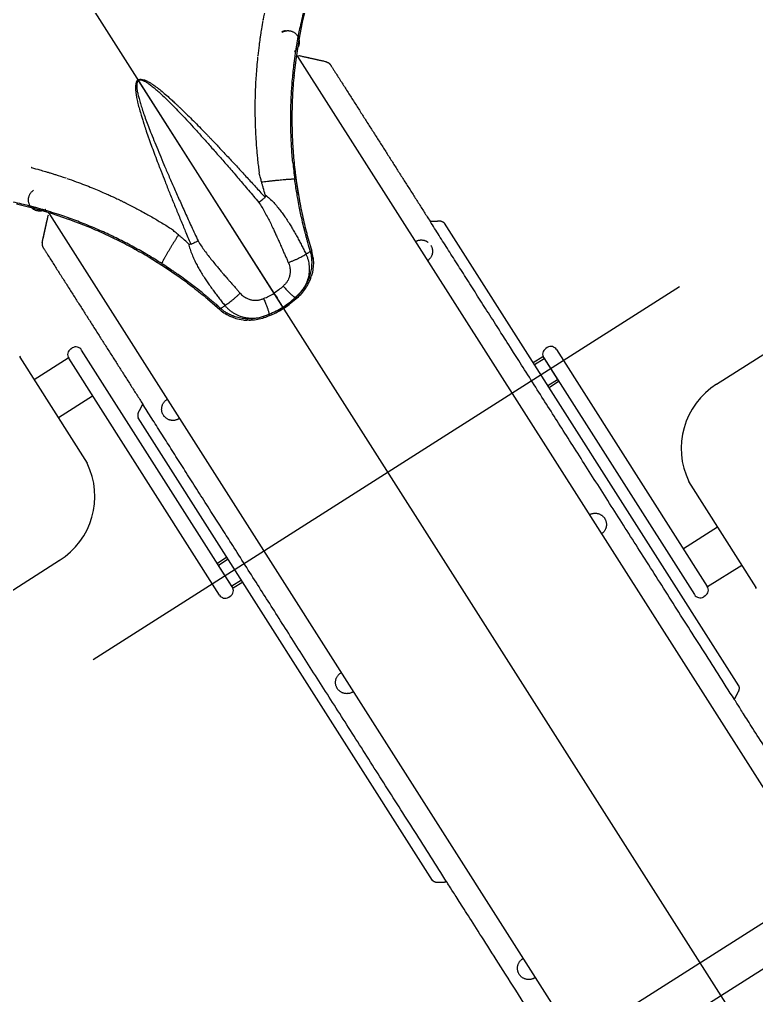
# Model space of a CAD drawing. Header units: millimetres. Extents: x 1145859089 to 1147511753, y -1047484727 to -1047247487.
# Drawn here: x 1146327607.8 to 1146327933.4, y -1047438348 to -1047437916.6 of the extents above; entities that cross this region are included whole.
import ezdxf
from ezdxf.xclip import XClip

# ---------------------------------------------------------------- set-up
doc = ezdxf.new("R2010")
doc.units = ezdxf.units.MM
doc.header["$LTSCALE"] = 100
doc.header["$MEASUREMENT"] = 0
doc.header["$XCLIPFRAME"] = 2
doc.linetypes.add('CENTERX2', pattern=[4, 2.5, -0.5, 0.5, -0.5])
doc.linetypes.add('단지배치도$0$CENTER', pattern=[31, 30, -0.5, 0, -0.5])
doc.layers.get('0').update_dxf_attribs({"linetype": 'CONTINUOUS'})
for name, color, linetype in [('L-지중매입', 3, 'CENTERX2'), ('XREF', 135, 'CONTINUOUS'), ('단지배치도$0$W240910', 135, 'CONTINUOUS')]:
    doc.layers.add(name, color=color, linetype=linetype)

# ---------------------------------------------------------------- blocks, each defined once
blk = doc.blocks.new('단지배치도$0$zw$9902')
at = {"layer": '단지배치도$0$W240910', "linetype": '단지배치도$0$CENTER', "ltscale": 50}
for p, q in [((59288.35, -67048.28), (58959.66, -66531.63)), ((59225.78, -66665.52), (58966.71, -66830.33))]:
    blk.add_line(p, q, dxfattribs=at)
at = {"layer": '단지배치도$0$W240910', "linetype": 'ByBlock', "ltscale": 20}
for p, q in [((59060.94, -66540.8), (59059.1, -66548.52)), ((59059.1, -66548.52), (59057.57, -66556.3)), ((59057.57, -66556.3), (59056.35, -66564.14)), ((59056.56, -66562.84), (59057.06, -66563.62)), ((59056.35, -66564.14), (59055.44, -66572.02)), ((59057.06, -66563.62), (59287.25, -66925.46)), ((59055.31, -66568.46), (59055.37, -66567.93)), ((58986.69, -66574.11), (58986.62, -66574)), ((58986.69, -66574.11), (58986.62, -66574)), ((58986.72, -66574.15), (58986.69, -66574.11)), ((58986.71, -66574.15), (58986.69, -66574.11)), ((58986.74, -66574.19), (58986.71, -66574.15)), ((58986.74, -66574.19), (58986.72, -66574.15)), ((58986.76, -66574.23), (58986.74, -66574.19)), ((58986.76, -66574.23), (58986.74, -66574.19)), ((59046.63, -66668.33), (58986.76, -66574.23)), ((59046.63, -66668.33), (58986.76, -66574.23)), ((59005.63, -66586.83), (59007.57, -66588.72)), ((59007.57, -66588.72), (59008.47, -66589.6)), ((58990.19, -66596.66), (58991.07, -66599.21)), ((58991.07, -66599.21), (58991.49, -66600.4)), ((59040.03, -66614.94), (59040.07, -66615.26)), ((59040.07, -66615.26), (59040.08, -66615.3)), ((59055.59, -66611.61), (59056.55, -66619.48)), ((59056.55, -66619.48), (59057.83, -66627.3)), ((58932.82, -66628.85), (58940.52, -66630.77)), ((58940.52, -66630.77), (58948.14, -66632.98)), ((58946.87, -66632.61), (58947.37, -66633.4)), ((58947.37, -66633.4), (59177.57, -66995.24)), ((58948.14, -66632.98), (58955.66, -66635.5)), ((58952.5, -66633.87), (58951.99, -66633.7)), ((59001.07, -66639.72), (59001.34, -66639.9)), ((59001.34, -66639.9), (59001.37, -66639.93)), ((59252.01, -66841.78), (59121.91, -66637.27)), ((59061.3, -66642.76), (59063.29, -66649.71)), ((59063.29, -66649.7), (59063.29, -66649.7)), ((58991.46, -66652.41), (58998.18, -66656.62)), ((59063.9, -66652.65), (59063.9, -66652.65)), ((59063.9, -66652.65), (59063.96, -66653.4)), ((59063.96, -66653.4), (59064.02, -66654.86)), ((58998.18, -66656.62), (59004.72, -66661.09)), ((59063.81, -66657.77), (59063.55, -66659.21)), ((59063.97, -66656.32), (59063.81, -66657.77)), ((59064.02, -66654.86), (59063.97, -66656.32)), ((59063.55, -66659.21), (59063.08, -66660.95)), ((59017.25, -66670.78), (59022.7, -66675.53)), ((59056.34, -66670.78), (59055.52, -66671.51)), ((59055.92, -66670.29), (59055.96, -66670.23)), ((59055.92, -66670.29), (59056.34, -66670.78)), ((59055.98, -66670.21), (59055.96, -66670.23)), ((59055.99, -66670.19), (59055.98, -66670.21)), ((59055.99, -66670.16), (59056, -66670.16)), ((59056, -66670.18), (59055.99, -66670.19)), ((59056, -66670.16), (59056, -66670.17)), ((59056, -66670.17), (59056, -66670.18)), ((59022.7, -66675.53), (59022.7, -66675.53)), ((59049.04, -66676.07), (59049.84, -66675.6)), ((59049.88, -66675.57), (59049.09, -66676.04)), ((59049.84, -66675.6), (59050.62, -66675.12)), ((59050.67, -66675.09), (59049.88, -66675.57)), ((59050.2, -66673.94), (59050.51, -66674.42)), ((59050.2, -66673.94), (59050.51, -66674.42)), ((59050.86, -66674.97), (59050.51, -66674.42)), ((59050.86, -66674.97), (59050.51, -66674.42)), ((59050.62, -66675.12), (59050.86, -66674.97)), ((59050.86, -66674.97), (59050.67, -66675.09)), ((59051.09, -66674.82), (59050.86, -66674.97)), ((59050.86, -66674.97), (59051.04, -66674.86)), ((59051.04, -66674.86), (59051.81, -66674.35)), ((59051.86, -66674.32), (59051.09, -66674.82)), ((59051.81, -66674.35), (59052.57, -66673.82)), ((59052.62, -66673.79), (59051.86, -66674.32)), ((59052.57, -66673.82), (59053.32, -66673.28)), ((59053.36, -66673.24), (59052.62, -66673.79)), ((59054.1, -66672.68), (59053.36, -66673.24)), ((59054.82, -66672.1), (59054.1, -66672.68)), ((59055.52, -66671.51), (59054.82, -66672.1)), ((59025.11, -66677.32), (59025.11, -66677.33)), ((59025.11, -66677.32), (59025.76, -66677.7)), ((59025.76, -66677.7), (59027.06, -66678.37)), ((59027.06, -66678.37), (59028.41, -66678.94)), ((59028.41, -66678.94), (59029.79, -66679.42)), ((59029.79, -66679.42), (59031.2, -66679.79)), ((59031.2, -66679.79), (59032.97, -66680.1)), ((59044.32, -66677.58), (59044.32, -66677.59)), ((59044.32, -66677.59), (59044.33, -66677.6)), ((59044.32, -66677.59), (59044.32, -66677.59)), ((59044.33, -66677.6), (59044.35, -66677.59)), ((59044.35, -66677.59), (59044.37, -66677.59)), ((59044.37, -66677.59), (59044.4, -66677.58)), ((59044.47, -66677.57), (59044.4, -66677.58)), ((59044.47, -66677.57), (59044.74, -66678.16)), ((59044.74, -66678.16), (59045.74, -66677.73)), ((59045.74, -66677.73), (59046.58, -66677.34)), ((59046.58, -66677.34), (59047.41, -66676.94)), ((59047.41, -66676.94), (59048.23, -66676.51)), ((59048.23, -66676.51), (59049.04, -66676.07)), ((59049.09, -66676.04), (59048.28, -66676.48)), ((58956.83, -66692.91), (58957.48, -66692.49)), ((59167.33, -66692.31), (59166.67, -66692.73)), ((59242.17, -66708.47), (59268.64, -66691.63)), ((58934.19, -66696.14), (58934.44, -66696.54)), ((58964.23, -66743.36), (58934.44, -66696.54)), ((58940.69, -66706.37), (58955.74, -66696.79)), ((59022.48, -66801.7), (58955.9, -66697.05)), ((59028.2, -66798.06), (58961.63, -66693.41)), ((59161.14, -66698.94), (59165.36, -66696.25)), ((59161.69, -66699.8), (59165.91, -66697.12)), ((59165.36, -66696.25), (59165.91, -66697.12)), ((59165.75, -66696.87), (59232.32, -66801.51)), ((59165.91, -66697.12), (59171.79, -66706.36)), ((59171.47, -66693.23), (59238.04, -66797.88)), ((59167.57, -66709.04), (59171.79, -66706.36)), ((59168.12, -66709.91), (59172.34, -66707.22)), ((59171.79, -66706.36), (59172.34, -66707.22)), ((58951.43, -66723.24), (58966.48, -66713.67)), ((59116.7, -66927.86), (58986.6, -66723.35)), ((59229.72, -66751.56), (59259.51, -66798.38)), ((59242.52, -66771.68), (59227.47, -66781.26)), ((58951.78, -66786.45), (58925.3, -66803.3)), ((59025.83, -66785.02), (59021.61, -66787.7)), ((59022.16, -66788.57), (59021.61, -66787.7)), ((59026.38, -66785.88), (59022.16, -66788.57)), ((59028.04, -66797.81), (59022.16, -66788.57)), ((59253.26, -66788.56), (59238.2, -66798.13)), ((59032.26, -66795.12), (59028.04, -66797.81)), ((59032.81, -66795.99), (59028.59, -66798.67)), ((59028.59, -66798.67), (59028.04, -66797.81)), ((59259.76, -66798.79), (59259.51, -66798.38)), ((59026.62, -66802.62), (59027.28, -66802.2)), ((59237.12, -66802.02), (59236.47, -66802.44)), ((59266.93, -66943.93), (59202.83, -66984.71))]:
    blk.add_line(p, q, dxfattribs=at)
at = {"layer": '단지배치도$0$W240910', "linetype": '단지배치도$0$CENTER', "ltscale": 20}
blk.add_line((59044.92, -67105.32), (59443.17, -66851.96), dxfattribs=at)
at = {"layer": '단지배치도$0$W240910'}
for radius in [11431.38, 11931.38]:
    blk.add_arc((57394.29, -57699.4), radius, 251.62775, 321.418131, dxfattribs=at)
at = {"layer": '단지배치도$0$W240910', "linetype": 'ByBlock', "ltscale": 20}
for centre, radius, start, end in [((59258.65, -66591.82), 204.69, 166.1128, 168.4221), ((59077.2, -66554.09), 36.03, 169.1781, 169.8458), ((59255.6, -66591.31), 201.59, 185.4841, 187.576), ((58930.2, -66647.61), 36.03, 75.0819, 75.7497), ((58887.49, -66827.95), 204.69, 76.5056, 78.815), ((59047.96, -66654.39), 16.03, 6.2194, 16.9912), ((58888.31, -66824.97), 201.59, 57.3518, 59.4436), ((59043.98, -66654.95), 20.02, 337.9522, 342.5682), ((59029.73, -66641.77), 38.71, 307.4974, 312.6635), ((59033.44, -66663.63), 16.03, 227.9365, 238.7083), ((59029.83, -66641.93), 38.51, 297.4198, 302.4733), ((59029.84, -66641.93), 38.51, 302.4544, 307.508), ((59029.73, -66641.76), 38.71, 292.2642, 297.4304), ((59035.64, -66660.26), 20.02, 262.3596, 266.9755), ((58958.44, -66695.44), 3, 122.4639, 212.4639), ((58959.09, -66695.02), 3, 32.4639, 122.4639), ((59168.28, -66695.26), 3, 122.4639, 212.4639), ((59168.94, -66694.84), 3, 32.4639, 122.4639), ((59025.67, -66799.67), 3, 302.4639, 32.4639), ((59235.51, -66799.49), 3, 302.4639, 32.4639), ((59025.01, -66800.09), 3, 212.4639, 302.4639), ((59234.86, -66799.91), 3, 212.4639, 302.4639)]:
    blk.add_arc(centre, radius, start, end, dxfattribs=at)
for centre, major_axis in [((59260.01, -66736.51), (28.39, 18.03)), ((58933.94, -66758.42), (-28.39, -18.03))]:
    blk.add_ellipse(centre, major_axis=major_axis, ratio=0.987979, start_param=1.571518, end_param=3.03594, dxfattribs=at)
for points, knots in [([(59043.57, -66538.83), (59043.29, -66540.1), (59042.66, -66542.93), (59042.11, -66545.76), (59041.81, -66547.33)], [0, 0, 0, 0, 3.899777, 8.674294, 8.674294, 8.674294, 8.674294]), ([(59041.74, -66547.74), (59041.51, -66548.98), (59041.13, -66551.09), (59040.8, -66553.22), (59040.66, -66554.09)], [0, 0, 0, 0, 3.778817, 6.443024, 6.443024, 6.443024, 6.443024]), ([(59040.66, -66554.09), (59040.58, -66554.61), (59040.48, -66555.3), (59040.33, -66556.31), (59040.19, -66557.32), (59039.87, -66559.72), (59039.61, -66561.79), (59039.45, -66563.35)], [0, 0, 0, 0, 1.577622, 2.073716, 3.079791, 4.638275, 9.333782, 9.333782, 9.333782, 9.333782]), ([(59055.37, -66567.93), (59055.41, -66567.59), (59055.49, -66566.89), (59055.62, -66565.84), (59055.76, -66564.76), (59055.91, -66563.66), (59056.09, -66562.4), (59056.3, -66560.95), (59056.54, -66559.4), (59056.76, -66558.05), (59056.94, -66557.03), (59057.06, -66556.31), (59057.16, -66555.73), (59057.26, -66555.19), (59057.37, -66554.61), (59057.48, -66554.01), (59057.72, -66552.72), (59057.94, -66551.63), (59058.12, -66550.74)], [0, 0, 0, 0, 1.037321, 2.099868, 3.187633, 4.3006, 5.438746, 6.993786, 8.715072, 10.120908, 11.0973, 11.829743, 12.31834, 12.85877, 13.470586, 14.082351, 14.694073, 17.418788, 17.418788, 17.418788, 17.418788]), ([(59039.39, -66563.95), (59039.21, -66565.39), (59038.98, -66568.15), (59038.67, -66572.09), (59038.46, -66575.64), (59038.32, -66578.78), (59038.24, -66581.52), (59038.2, -66583.86), (59038.18, -66585.73), (59038.18, -66587.16), (59038.19, -66588.19), (59038.2, -66588.91), (59038.2, -66589.47), (59038.21, -66589.96), (59038.22, -66590.55), (59038.23, -66591.1), (59038.24, -66591.61), (59038.25, -66592.03), (59038.27, -66592.75), (59038.3, -66593.79), (59038.34, -66595.14), (59038.4, -66596.04), (59038.4, -66596.49)], [0, 0, 0, 0, 4.356619, 8.311592, 11.863963, 15.01231, 17.754917, 20.089936, 22.015532, 23.363235, 24.395181, 25.10987, 25.506331, 26.068293, 26.60025, 27.274247, 27.711141, 28.128603, 28.526656, 29.883783, 31.24589, 32.588293, 32.588293, 32.588293, 32.588293]), ([(59054.94, -66610.58), (59054.71, -66608.24), (59054.35, -66603.55), (59054.04, -66596.5), (59053.98, -66589.44), (59054.17, -66582.41), (59054.6, -66575.42), (59055.04, -66570.78), (59055.31, -66568.46)], [0, 0, 0, 0, 7.03896, 14.10801, 21.174538, 28.209375, 35.209065, 42.188337, 42.188337, 42.188337, 42.188337]), ([(59055.45, -66571.9), (59055.3, -66573.49), (59054.94, -66577.82), (59054.57, -66584.89), (59054.49, -66593.1), (59054.74, -66601.31), (59055.32, -66609.5), (59056.24, -66617.66), (59057.5, -66625.77), (59059.08, -66633.83), (59060.43, -66639.48), (59061.22, -66642.44), (59061.3, -66642.76)], [0, 0, 0, 0, 4.813028, 13.021974, 21.231053, 29.440321, 37.649824, 45.859591, 54.069635, 62.279945, 70.490483, 71.478028, 71.478028, 71.478028, 71.478028]), ([(58985.78, -66575.07), (58985.63, -66575.44), (58985.52, -66575.99), (58985.45, -66576.69), (58985.44, -66577), (58985.44, -66577.15)], [0, 0, 0, 0, 1.207204, 1.644293, 2.115203, 2.115203, 2.115203, 2.115203]), ([(58986.61, -66573.99), (58986.46, -66574.09), (58986.15, -66574.41), (58985.76, -66574.79), (58985.78, -66575.07)], [0, 0, 0, 0, 0.540745, 1.382931, 1.382931, 1.382931, 1.382931]), ([(58986.76, -66574.23), (58986.63, -66574.32), (58986.36, -66574.59), (58986.08, -66575.21), (58985.97, -66575.71), (58985.98, -66576.01)], [0, 0, 0, 0, 0.486408, 1.120205, 2.006841, 2.006841, 2.006841, 2.006841]), ([(58985.98, -66576.01), (58986, -66576.4), (58985.94, -66577.28), (58986.15, -66578.74), (58986.49, -66580.45), (58986.99, -66582.39), (58987.62, -66584.55), (58988.37, -66586.94), (58989.27, -66589.56), (58990.31, -66592.43), (58991.48, -66595.53), (58992.84, -66598.99), (58994.39, -66602.83), (58996.14, -66607.06), (58998.05, -66611.58), (59000.14, -66616.42), (59002.39, -66621.58), (59004.83, -66627.06), (59007.42, -66632.84), (59010.18, -66638.92), (59012.08, -66643.06), (59013.08, -66645.18)], [0, 0, 0, 0, 1.177409, 2.643447, 4.392353, 6.402399, 8.652648, 11.147844, 13.918543, 16.968362, 20.285919, 23.871662, 28.126176, 32.706012, 37.611441, 42.842664, 48.503904, 54.503192, 60.84036, 67.513769, 74.523857, 74.523857, 74.523857, 74.523857]), ([(58986.61, -66573.99), (58986.76, -66573.89), (58987.19, -66573.75), (58987.7, -66573.56), (58987.95, -66573.7)], [0, 0, 0, 0, 0.540745, 1.382931, 1.382931, 1.382931, 1.382931]), ([(58986.76, -66574.23), (58986.91, -66574.15), (58987.26, -66574.01), (58987.94, -66574.02), (58988.44, -66574.14), (58988.71, -66574.28)], [0, 0, 0, 0, 0.486408, 1.120205, 2.006841, 2.006841, 2.006841, 2.006841]), ([(58987.95, -66573.7), (58988.35, -66573.71), (58988.89, -66573.85), (58989.55, -66574.08), (58989.83, -66574.2), (58989.98, -66574.26)], [0, 0, 0, 0, 1.207204, 1.644293, 2.115203, 2.115203, 2.115203, 2.115203]), ([(58988.71, -66574.28), (58989.06, -66574.45), (58989.88, -66574.78), (58991.11, -66575.59), (58992.51, -66576.62), (58994.06, -66577.89), (58995.75, -66579.38), (58997.6, -66581.07), (58999.59, -66582.99), (59001.75, -66585.15), (59004.06, -66587.53), (59006.62, -66590.22), (59009.44, -66593.25), (59012.53, -66596.64), (59015.81, -66600.28), (59019.31, -66604.22), (59023.03, -66608.45), (59026.96, -66612.98), (59031.1, -66617.78), (59035.44, -66622.85), (59038.38, -66626.33), (59039.88, -66628.13)], [0, 0, 0, 0, 1.177409, 2.643447, 4.392353, 6.402399, 8.652648, 11.147844, 13.918543, 16.968362, 20.285919, 23.871662, 28.126176, 32.706012, 37.611441, 42.842664, 48.503904, 54.503192, 60.84036, 67.513769, 74.523857, 74.523857, 74.523857, 74.523857]), ([(58989.98, -66574.26), (58990.46, -66574.48), (58991.07, -66574.8), (58991.8, -66575.23), (58992.2, -66575.48), (58992.63, -66575.75), (58993.06, -66576.04), (58993.35, -66576.25), (58993.5, -66576.35)], [0, 0, 0, 0, 1.596637, 2.053013, 2.531406, 3.031997, 3.554943, 4.100383, 4.100383, 4.100383, 4.100383]), ([(58993.5, -66576.35), (58994.17, -66576.78), (58994.81, -66577.43), (58995.58, -66577.87), (58995.66, -66577.91)], [0, 0, 0, 0, 2.401318, 2.66819, 2.66819, 2.66819, 2.66819]), ([(58985.44, -66577.15), (58985.43, -66577.68), (58985.45, -66578.37), (58985.54, -66579.21), (58985.59, -66579.69), (58985.66, -66580.18), (58985.73, -66580.7), (58985.8, -66581.05), (58985.83, -66581.23)], [0, 0, 0, 0, 1.596637, 2.053013, 2.531406, 3.031997, 3.554943, 4.100383, 4.100383, 4.100383, 4.100383]), ([(58995.64, -66577.94), (58996.37, -66578.38), (58997.68, -66579.65), (58999.05, -66580.81), (58999.79, -66581.42)], [0, 0, 0, 0, 2.54112, 5.407961, 5.407961, 5.407961, 5.407961]), ([(58985.83, -66581.23), (58985.94, -66582.02), (58986.26, -66582.87), (58986.32, -66583.76), (58986.33, -66583.85)], [0, 0, 0, 0, 2.401318, 2.66819, 2.66819, 2.66819, 2.66819]), ([(58986.37, -66583.85), (58986.45, -66584.69), (58987.04, -66586.41), (58987.52, -66588.15), (58987.76, -66589.07)], [0, 0, 0, 0, 2.54112, 5.407961, 5.407961, 5.407961, 5.407961]), ([(58999.79, -66581.42), (59000.28, -66581.83), (59001.24, -66582.74), (59002.23, -66583.61), (59002.72, -66584.08)], [0, 0, 0, 0, 1.918188, 3.959693, 3.959693, 3.959693, 3.959693]), ([(59002.72, -66584.08), (59002.58, -66583.95), (59003.26, -66584.58), (59003.51, -66584.81), (59003.96, -66585.24), (59004.36, -66585.62), (59004.78, -66586.02), (59005.2, -66586.42), (59005.49, -66586.69), (59005.63, -66586.83)], [0, 0, 0, 0, 0.569251, 1.120636, 1.680537, 2.248956, 2.825898, 3.411365, 4.005361, 4.005361, 4.005361, 4.005361]), ([(58987.76, -66589.07), (58987.92, -66589.69), (58988.34, -66590.94), (58988.71, -66592.21), (58988.93, -66592.86)], [0, 0, 0, 0, 1.918188, 3.959693, 3.959693, 3.959693, 3.959693]), ([(58988.93, -66592.86), (58988.86, -66592.68), (58989.15, -66593.55), (58989.26, -66593.88), (58989.45, -66594.47), (58989.62, -66594.99), (58989.81, -66595.54), (58990, -66596.1), (58990.12, -66596.47), (58990.19, -66596.66)], [0, 0, 0, 0, 0.569251, 1.120636, 1.680537, 2.248956, 2.825898, 3.411365, 4.005361, 4.005361, 4.005361, 4.005361]), ([(59008.47, -66589.6), (59009.34, -66590.4), (59011.03, -66592.16), (59013.7, -66594.83), (59015.66, -66596.87), (59016.92, -66598.17), (59017.41, -66598.68), (59017.9, -66599.19), (59018.4, -66599.71), (59018.74, -66600.06), (59018.9, -66600.23)], [0, 0, 0, 0, 3.540286, 7.316158, 11.327899, 12.029319, 12.736871, 13.450556, 14.170375, 14.89633, 14.89633, 14.89633, 14.89633]), ([(59038.4, -66596.49), (59038.41, -66596.88), (59038.47, -66597.68), (59038.5, -66598.48), (59038.53, -66598.89)], [0, 0, 0, 0, 1.16775, 2.404075, 2.404075, 2.404075, 2.404075]), ([(58991.49, -66600.4), (58991.85, -66601.53), (58992.73, -66603.8), (58994.02, -66607.35), (58995.02, -66610), (58995.67, -66611.69), (58995.92, -66612.35), (58996.18, -66613.01), (58996.44, -66613.68), (58996.61, -66614.13), (58996.7, -66614.36)], [0, 0, 0, 0, 3.540286, 7.316158, 11.327899, 12.029319, 12.736871, 13.450556, 14.170375, 14.89633, 14.89633, 14.89633, 14.89633]), ([(59018.9, -66600.23), (59020.03, -66601.43), (59022.36, -66603.86), (59025.91, -66607.64), (59028.94, -66610.9), (59031.42, -66613.58), (59033.29, -66615.62), (59035.19, -66617.69), (59037.04, -66619.72), (59038.94, -66621.8), (59040.79, -66623.87), (59042.08, -66625.28), (59042.67, -66625.97)], [0, 0, 0, 0, 4.920026, 10.105142, 15.555833, 18.290327, 21.053353, 23.86343, 26.697012, 29.293562, 32.325258, 35.031877, 35.031877, 35.031877, 35.031877]), ([(59038.53, -66598.89), (59038.6, -66599.89), (59038.69, -66601.74), (59038.84, -66603.58), (59038.91, -66604.42)], [0, 0, 0, 0, 3.009942, 5.542552, 5.542552, 5.542552, 5.542552]), ([(59038.91, -66604.42), (59038.98, -66605.32), (59039.13, -66607.03), (59039.3, -66608.74), (59039.39, -66609.55)], [0, 0, 0, 0, 2.696224, 5.157327, 5.157327, 5.157327, 5.157327]), ([(59039.39, -66609.55), (59039.49, -66610.46), (59039.68, -66612.25), (59039.92, -66614.04), (59040.03, -66614.94)], [0, 0, 0, 0, 2.717182, 5.419443, 5.419443, 5.419443, 5.419443]), ([(58939.48, -66612.79), (58940.7, -66613.12), (58942.77, -66613.67), (58944.83, -66614.27), (58945.69, -66614.52)], [0, 0, 0, 0, 3.778817, 6.443024, 6.443024, 6.443024, 6.443024]), ([(58945.69, -66614.52), (58946.19, -66614.66), (58946.85, -66614.86), (58947.84, -66615.16), (58948.81, -66615.46), (58951.12, -66616.18), (58953.1, -66616.83), (58954.58, -66617.34)], [0, 0, 0, 0, 1.577622, 2.073716, 3.079791, 4.638275, 9.333782, 9.333782, 9.333782, 9.333782]), ([(58996.7, -66614.36), (58997.31, -66615.88), (58998.52, -66619.03), (59000.44, -66623.84), (59002.11, -66627.97), (59003.49, -66631.35), (59004.54, -66633.91), (59005.61, -66636.51), (59006.66, -66639.04), (59007.74, -66641.65), (59008.83, -66644.2), (59009.57, -66645.97), (59009.94, -66646.79)], [0, 0, 0, 0, 4.920026, 10.105142, 15.555833, 18.290327, 21.053353, 23.86343, 26.697012, 29.293562, 32.325258, 35.031877, 35.031877, 35.031877, 35.031877]), ([(59041.13, -66619.13), (59040.96, -66618.53), (59040.58, -66617.26), (59040.32, -66615.96), (59040.08, -66615.3)], [0, 0, 0, 0, 1.871049, 3.972683, 3.972683, 3.972683, 3.972683]), ([(58955.15, -66617.54), (58956.53, -66617.99), (58959.13, -66618.95), (58962.84, -66620.33), (58966.14, -66621.65), (58969.04, -66622.86), (58971.56, -66623.95), (58973.69, -66624.9), (58975.39, -66625.68), (58976.69, -66626.28), (58977.62, -66626.72), (58978.27, -66627.03), (58978.77, -66627.27), (58979.22, -66627.49), (58979.75, -66627.75), (58980.24, -66627.99), (58980.7, -66628.22), (58981.07, -66628.4), (58981.72, -66628.73), (58982.64, -66629.2), (58983.85, -66629.81), (58984.64, -66630.24), (58985.05, -66630.44)], [0, 0, 0, 0, 4.356619, 8.311592, 11.863963, 15.01231, 17.754917, 20.089936, 22.015532, 23.363235, 24.395181, 25.10987, 25.506331, 26.068293, 26.60025, 27.274247, 27.711141, 28.128603, 28.526656, 29.883783, 31.24589, 32.588293, 32.588293, 32.588293, 32.588293]), ([(59041.13, -66619.13), (59041.54, -66619.08), (59042.4, -66618.98), (59043.43, -66618.85), (59044.22, -66618.76), (59044.7, -66618.7), (59045.23, -66618.64), (59045.74, -66618.58), (59046.12, -66618.54), (59046.27, -66618.52)], [0, 0, 0, 0, 1.260417, 2.580742, 3.129728, 3.651886, 4.0175, 4.745857, 5.177531, 5.177531, 5.177531, 5.177531]), ([(59042.77, -66624.85), (59042.47, -66623.8), (59042.04, -66622.31), (59041.55, -66620.6), (59041.3, -66619.74), (59041.18, -66619.33), (59041.13, -66619.13)], [0, 0, 0, 0, 3.260077, 4.675784, 5.316948, 5.948888, 5.948888, 5.948888, 5.948888]), ([(59046.27, -66618.52), (59046.47, -66618.5), (59046.87, -66618.46), (59047.46, -66618.39), (59048.07, -66618.33), (59048.9, -66618.24), (59049.96, -66618.14), (59050.81, -66618.06), (59051.24, -66618.02)], [0, 0, 0, 0, 0.608735, 1.196476, 1.804823, 2.430024, 3.712517, 4.999051, 4.999051, 4.999051, 4.999051]), ([(59051.24, -66618.02), (59051.45, -66618.01), (59051.85, -66617.97), (59052.43, -66617.93), (59053.08, -66617.88), (59053.79, -66617.84), (59054.31, -66617.81), (59054.55, -66617.81)], [0, 0, 0, 0, 0.63209, 1.19498, 1.758934, 2.578088, 3.319001, 3.319001, 3.319001, 3.319001]), ([(59054.55, -66617.81), (59054.71, -66617.8), (59054.99, -66617.79), (59055.38, -66617.82), (59055.68, -66617.8), (59055.78, -66617.89)], [0, 0, 0, 0, 0.461746, 0.831383, 1.231302, 1.231302, 1.231302, 1.231302]), ([(59062.72, -66649.82), (59062.64, -66649.56), (59062.46, -66648.98), (59062.19, -66648.06), (59061.88, -66647.02), (59061.54, -66645.83), (59061.17, -66644.5), (59060.85, -66643.32), (59060.61, -66642.41), (59060.46, -66641.82), (59060.33, -66641.32), (59060.2, -66640.81), (59059.75, -66639.02), (59059.11, -66636.37), (59058.36, -66632.94), (59057.71, -66629.78), (59057.16, -66626.79), (59056.64, -66623.76), (59056.19, -66620.91), (59055.91, -66618.9), (59055.78, -66617.89)], [0, 0, 0, 0, 0.842833, 1.804421, 2.884607, 4.083231, 5.523702, 7.025981, 7.735048, 8.349304, 8.868817, 9.293642, 9.903768, 14.416924, 17.467389, 20.452732, 24.07324, 26.614897, 29.66509, 32.71727, 32.71727, 32.71727, 32.71727]), ([(59039.88, -66628.13), (59040.21, -66627.97), (59040.71, -66627.47), (59041.49, -66626.91), (59042.12, -66626.4), (59042.5, -66626.1), (59042.67, -66625.97)], [0, 0, 0, 0, 1.097384, 2.068671, 2.884035, 3.531905, 3.531905, 3.531905, 3.531905]), ([(59039.88, -66628.13), (59040.37, -66628.84), (59041.31, -66630.32), (59042.61, -66632.59), (59043.84, -66634.91), (59045.01, -66637.23), (59045.89, -66639.05), (59046.51, -66640.36), (59046.89, -66641.17), (59047.28, -66642.02), (59047.71, -66642.96), (59048.17, -66643.97), (59048.62, -66644.96), (59049, -66645.81), (59049.37, -66646.65), (59049.81, -66647.65), (59050.38, -66648.94), (59051.04, -66650.44), (59051.72, -66651.99), (59052.35, -66653.43), (59052.74, -66654.33), (59052.92, -66654.74)], [0, 0, 0, 0, 2.620047, 5.238556, 7.857918, 10.475204, 13.057656, 13.917577, 14.813958, 15.746831, 16.716323, 17.933294, 19.060369, 19.989619, 20.720958, 21.807982, 23.260058, 24.950962, 26.740095, 28.317811, 29.673642, 29.673642, 29.673642, 29.673642]), ([(59042.77, -66624.85), (59042.83, -66625.05), (59042.92, -66625.43), (59042.81, -66625.86), (59042.67, -66625.97)], [0, 0, 0, 0, 0.64244, 1.162556, 1.162556, 1.162556, 1.162556]), ([(59042.77, -66624.85), (59043.41, -66625.37), (59044.71, -66626.44), (59046.45, -66628.2), (59048.05, -66630.02), (59049.49, -66631.81), (59050.84, -66633.64), (59052.15, -66635.55), (59053.2, -66637.19), (59054, -66638.49), (59054.56, -66639.42), (59055.13, -66640.38), (59055.69, -66641.36), (59056.26, -66642.37), (59056.98, -66643.68), (59057.83, -66645.27), (59058.81, -66647.15), (59059.79, -66649.04), (59060.39, -66650.35), (59060.73, -66650.99)], [0, 0, 0, 0, 2.462915, 5.043509, 7.428788, 9.732127, 11.929211, 14.247328, 16.687768, 17.75166, 18.838286, 19.947814, 21.080417, 22.236273, 23.415554, 25.568459, 27.652234, 29.781936, 31.958689, 31.958689, 31.958689, 31.958689]), ([(58951.99, -66633.7), (58951.66, -66633.59), (58951, -66633.37), (58949.99, -66633.04), (58948.95, -66632.71), (58947.89, -66632.38), (58946.68, -66632.01), (58945.27, -66631.59), (58943.77, -66631.15), (58942.45, -66630.78), (58941.45, -66630.5), (58940.74, -66630.31), (58940.18, -66630.16), (58939.65, -66630.02), (58939.08, -66629.87), (58938.49, -66629.71), (58937.21, -66629.39), (58936.13, -66629.12), (58935.25, -66628.91)], [0, 0, 0, 0, 1.037321, 2.099868, 3.187633, 4.3006, 5.438746, 6.993786, 8.715072, 10.120908, 11.0973, 11.829743, 12.31834, 12.85877, 13.470586, 14.082351, 14.694073, 17.418788, 17.418788, 17.418788, 17.418788]), ([(58985.05, -66630.44), (58985.4, -66630.61), (58986.1, -66631), (58986.81, -66631.36), (58987.17, -66631.56)], [0, 0, 0, 0, 1.16775, 2.404075, 2.404075, 2.404075, 2.404075]), ([(58987.17, -66631.56), (58988.04, -66632.05), (58989.68, -66632.92), (58991.28, -66633.83), (58992.02, -66634.25)], [0, 0, 0, 0, 3.009942, 5.542552, 5.542552, 5.542552, 5.542552]), ([(58990.8, -66651.38), (58988.78, -66650.19), (58984.69, -66647.87), (58978.43, -66644.6), (58972.06, -66641.56), (58965.61, -66638.75), (58959.09, -66636.18), (58954.7, -66634.61), (58952.5, -66633.87)], [0, 0, 0, 0, 7.03896, 14.10801, 21.174538, 28.209375, 35.209065, 42.188337, 42.188337, 42.188337, 42.188337]), ([(58955.54, -66635.46), (58957.06, -66635.99), (58961.13, -66637.5), (58967.69, -66640.16), (58975.16, -66643.57), (58982.49, -66647.27), (58989.66, -66651.27), (58996.66, -66655.56), (59003.48, -66660.14), (59010.11, -66664.99), (59014.65, -66668.61), (59017, -66670.57), (59017.25, -66670.78)], [0, 0, 0, 0, 4.813028, 13.021974, 21.231053, 29.440321, 37.649824, 45.859591, 54.069635, 62.279945, 70.490483, 71.478028, 71.478028, 71.478028, 71.478028]), ([(58992.02, -66634.25), (58992.8, -66634.7), (58994.28, -66635.56), (58995.76, -66636.44), (58996.46, -66636.87)], [0, 0, 0, 0, 2.696224, 5.157327, 5.157327, 5.157327, 5.157327]), ([(58996.46, -66636.87), (58997.24, -66637.34), (58998.78, -66638.27), (59000.3, -66639.25), (59001.07, -66639.72)], [0, 0, 0, 0, 2.717182, 5.419443, 5.419443, 5.419443, 5.419443]), ([(59004.4, -66642.5), (59003.93, -66642.09), (59002.94, -66641.21), (59001.87, -66640.42), (59001.37, -66639.93)], [0, 0, 0, 0, 1.871049, 3.972683, 3.972683, 3.972683, 3.972683]), ([(59004.4, -66642.5), (59004.18, -66642.85), (59003.72, -66643.58), (59003.17, -66644.46), (59002.75, -66645.14), (59002.5, -66645.55), (59002.21, -66646.01), (59001.95, -66646.44), (59001.74, -66646.77), (59001.67, -66646.89)], [0, 0, 0, 0, 1.260417, 2.580742, 3.129728, 3.651886, 4.0175, 4.745857, 5.177531, 5.177531, 5.177531, 5.177531]), ([(59008.88, -66646.41), (59008.06, -66645.69), (59006.89, -66644.67), (59005.56, -66643.5), (59004.88, -66642.91), (59004.56, -66642.63), (59004.4, -66642.5)], [0, 0, 0, 0, 3.260077, 4.675784, 5.316948, 5.948888, 5.948888, 5.948888, 5.948888]), ([(59013.08, -66645.18), (59012.79, -66645.41), (59012.13, -66645.65), (59011.29, -66646.12), (59010.56, -66646.48), (59010.13, -66646.7), (59009.94, -66646.79)], [0, 0, 0, 0, 1.097384, 2.068671, 2.884035, 3.531905, 3.531905, 3.531905, 3.531905]), ([(59013.08, -66645.18), (59013.52, -66645.93), (59014.46, -66647.4), (59015.97, -66649.55), (59017.54, -66651.64), (59019.15, -66653.69), (59020.43, -66655.25), (59021.35, -66656.37), (59021.92, -66657.06), (59022.52, -66657.77), (59023.2, -66658.56), (59023.91, -66659.4), (59024.62, -66660.23), (59025.23, -66660.93), (59025.83, -66661.63), (59026.55, -66662.45), (59027.47, -66663.51), (59028.56, -66664.75), (59029.67, -66666.01), (59030.71, -66667.2), (59031.36, -66667.93), (59031.66, -66668.27)], [0, 0, 0, 0, 2.620047, 5.238556, 7.857918, 10.475204, 13.057656, 13.917577, 14.813958, 15.746831, 16.716323, 17.933294, 19.060369, 19.989619, 20.720958, 21.807982, 23.260058, 24.950962, 26.740095, 28.317811, 29.673642, 29.673642, 29.673642, 29.673642]), ([(59001.67, -66646.89), (59001.56, -66647.07), (59001.36, -66647.41), (59001.05, -66647.92), (59000.73, -66648.44), (59000.3, -66649.16), (58999.76, -66650.08), (58999.33, -66650.82), (58999.11, -66651.19)], [0, 0, 0, 0, 0.608735, 1.196476, 1.804823, 2.430024, 3.712517, 4.999051, 4.999051, 4.999051, 4.999051]), ([(59008.88, -66646.41), (59009.04, -66646.55), (59009.34, -66646.79), (59009.78, -66646.87), (59009.94, -66646.79)], [0, 0, 0, 0, 0.64244, 1.162556, 1.162556, 1.162556, 1.162556]), ([(59008.88, -66646.41), (59009.08, -66647.21), (59009.5, -66648.84), (59010.36, -66651.16), (59011.33, -66653.39), (59012.34, -66655.44), (59013.43, -66657.44), (59014.61, -66659.44), (59015.64, -66661.08), (59016.48, -66662.36), (59017.08, -66663.26), (59017.71, -66664.18), (59018.36, -66665.11), (59019.03, -66666.05), (59019.92, -66667.26), (59020.99, -66668.7), (59022.29, -66670.39), (59023.59, -66672.07), (59024.51, -66673.17), (59024.94, -66673.76)], [0, 0, 0, 0, 2.462915, 5.043509, 7.428788, 9.732127, 11.929211, 14.247328, 16.687768, 17.75166, 18.838286, 19.947814, 21.080417, 22.236273, 23.415554, 25.568459, 27.652234, 29.781936, 31.958689, 31.958689, 31.958689, 31.958689]), ([(59060.73, -66650.99), (59060.96, -66650.94), (59061.26, -66650.68), (59061.77, -66650.38), (59062.18, -66650.21), (59062.61, -66649.65), (59062.72, -66649.82)], [0, 0, 0, 0, 0.678711, 1.166358, 1.692573, 2.298362, 2.298362, 2.298362, 2.298362]), ([(59063.34, -66652.99), (59063.3, -66652.45), (59063.13, -66651.39), (59062.87, -66650.34), (59062.71, -66649.83)], [0, 0, 0, 0, 1.615349, 3.231144, 3.231144, 3.231144, 3.231144]), ([(58997.51, -66654.1), (58997.44, -66654.23), (58997.32, -66654.48), (58997.17, -66654.85), (58997.03, -66655.11), (58997.07, -66655.24)], [0, 0, 0, 0, 0.461746, 0.831383, 1.231302, 1.231302, 1.231302, 1.231302]), ([(58999.11, -66651.19), (58999.01, -66651.37), (58998.81, -66651.72), (58998.52, -66652.23), (58998.2, -66652.79), (58997.86, -66653.41), (58997.62, -66653.88), (58997.51, -66654.1)], [0, 0, 0, 0, 0.63209, 1.19498, 1.758934, 2.578088, 3.319001, 3.319001, 3.319001, 3.319001]), ([(59052.92, -66654.74), (59053.3, -66654.6), (59054.07, -66654.3), (59055.23, -66653.83), (59056.38, -66653.33), (59057.48, -66652.82), (59058.5, -66652.32), (59059.38, -66651.82), (59060.15, -66651.45), (59060.52, -66651.03), (59060.74, -66650.98)], [0, 0, 0, 0, 1.208141, 2.475427, 3.751648, 4.985432, 6.129942, 7.146707, 8.007591, 8.695035, 8.695035, 8.695035, 8.695035]), ([(59060.74, -66650.99), (59060.91, -66651.4), (59061.29, -66652.25), (59061.68, -66653.55), (59061.98, -66654.91), (59062.15, -66656.25), (59062.21, -66657.62), (59062.14, -66658.94), (59061.96, -66660.28), (59061.67, -66661.54), (59061.29, -66662.78), (59060.81, -66663.98), (59060.21, -66665.17), (59059.51, -66666.31), (59058.73, -66667.39), (59057.89, -66668.38), (59056.97, -66669.31), (59056.32, -66669.88), (59055.99, -66670.16)], [0, 0, 0, 0, 1.340952, 2.779651, 4.092707, 5.504928, 6.813895, 8.196145, 9.491286, 10.841501, 12.085355, 13.375096, 14.709017, 16.085193, 17.377777, 18.694059, 19.988712, 21.289505, 21.289505, 21.289505, 21.289505]), ([(59062.23, -66661.5), (59062.52, -66660.69), (59062.99, -66659.07), (59063.27, -66657.29), (59063.36, -66656.14), (59063.39, -66655.63), (59063.41, -66655.09), (59063.41, -66654.64), (59063.41, -66654.22), (59063.38, -66653.83), (59063.4, -66653.42), (59063.27, -66653.12), (59063.34, -66652.99)], [0, 0, 0, 0, 2.590685, 5.028164, 5.406506, 6.050409, 6.549971, 7.020568, 7.41636, 7.812284, 8.19219, 8.645427, 8.645427, 8.645427, 8.645427]), ([(59023.05, -66675.06), (59022.84, -66674.87), (59022.4, -66674.47), (59021.68, -66673.83), (59020.87, -66673.12), (59019.93, -66672.3), (59018.88, -66671.4), (59017.95, -66670.62), (59017.23, -66670.01), (59016.76, -66669.62), (59016.36, -66669.29), (59015.96, -66668.96), (59014.53, -66667.79), (59012.39, -66666.09), (59009.6, -66663.95), (59007.02, -66662.03), (59004.54, -66660.26), (59002.02, -66658.51), (58999.63, -66656.9), (58997.92, -66655.79), (58997.07, -66655.24)], [0, 0, 0, 0, 0.842833, 1.804421, 2.884607, 4.083231, 5.523702, 7.025981, 7.735048, 8.349304, 8.868817, 9.293642, 9.903768, 14.416924, 17.467389, 20.452732, 24.07324, 26.614897, 29.66509, 32.71727, 32.71727, 32.71727, 32.71727]), ([(59052.92, -66654.74), (59053.06, -66655.03), (59053.29, -66655.69), (59053.55, -66656.66), (59053.68, -66657.48), (59053.73, -66658.14), (59053.74, -66658.74), (59053.71, -66659.39), (59053.63, -66660), (59053.5, -66660.64), (59053.26, -66661.47), (59052.9, -66662.33), (59052.47, -66663.08), (59052.07, -66663.65), (59051.5, -66664.37), (59050.97, -66664.81), (59050.64, -66665.12)], [0, 0, 0, 0, 0.950726, 2.088541, 3.021138, 3.439598, 4.08209, 4.809872, 5.399123, 5.910074, 6.775343, 7.994087, 8.693267, 9.382521, 10.069396, 11.434856, 11.434856, 11.434856, 11.434856]), ([(59055.92, -66670.29), (59056.41, -66669.89), (59057.37, -66669.05), (59058.66, -66667.67), (59059.99, -66665.97), (59061.23, -66663.92), (59061.94, -66662.31), (59062.23, -66661.5)], [0, 0, 0, 0, 1.900808, 3.804166, 5.675249, 8.373991, 10.950317, 10.950317, 10.950317, 10.950317]), ([(59056.34, -66670.78), (59057.05, -66670.17), (59058.48, -66668.93), (59060.26, -66666.73), (59061.61, -66664.56), (59062.28, -66663.09), (59062.54, -66662.47)], [0, 0, 0, 0, 2.821021, 5.64201, 8.463026, 10.479056, 10.479056, 10.479056, 10.479056]), ([(59050.64, -66665.12), (59050.05, -66665.74), (59048.75, -66666.86), (59047.36, -66667.87), (59046.63, -66668.33)], [0, 0, 0, 0, 2.568403, 5.14271, 5.14271, 5.14271, 5.14271]), ([(59050.64, -66665.12), (59050.86, -66665.3), (59051.25, -66665.77), (59051.84, -66666.44), (59052.38, -66667.05), (59052.82, -66667.49), (59053.16, -66667.84), (59053.49, -66668.16), (59053.9, -66668.54), (59054.34, -66669), (59054.75, -66669.25), (59054.89, -66669.45)], [0, 0, 0, 0, 0.84973, 1.811822, 2.679155, 3.297572, 3.677517, 4.151084, 4.689359, 5.34023, 6.073727, 6.073727, 6.073727, 6.073727]), ([(59031.66, -66668.27), (59031.37, -66668.55), (59030.77, -66669.12), (59029.86, -66669.97), (59028.91, -66670.8), (59027.98, -66671.59), (59027.1, -66672.3), (59026.27, -66672.88), (59025.62, -66673.42), (59025.08, -66673.58), (59024.94, -66673.76)], [0, 0, 0, 0, 1.208141, 2.475427, 3.751648, 4.985432, 6.129942, 7.146707, 8.007591, 8.695035, 8.695035, 8.695035, 8.695035]), ([(59031.66, -66668.27), (59031.86, -66668.51), (59032.36, -66669), (59033.12, -66669.66), (59033.82, -66670.12), (59034.39, -66670.44), (59034.93, -66670.71), (59035.54, -66670.95), (59036.12, -66671.14), (59036.75, -66671.29), (59037.61, -66671.43), (59038.54, -66671.46), (59039.41, -66671.39), (59040.09, -66671.28), (59040.98, -66671.06), (59041.6, -66670.77), (59042.03, -66670.6)], [0, 0, 0, 0, 0.950726, 2.088541, 3.021138, 3.439598, 4.08209, 4.809872, 5.399123, 5.910074, 6.775343, 7.994087, 8.693267, 9.382521, 10.069396, 11.434856, 11.434856, 11.434856, 11.434856]), ([(59042.03, -66670.6), (59042.84, -66670.33), (59044.41, -66669.62), (59045.91, -66668.79), (59046.63, -66668.33)], [0, 0, 0, 0, 2.568403, 5.14271, 5.14271, 5.14271, 5.14271]), ([(59042.03, -66670.6), (59042.1, -66670.88), (59042.35, -66671.43), (59042.71, -66672.24), (59043.03, -66673), (59043.25, -66673.58), (59043.42, -66674.04), (59043.57, -66674.48), (59043.74, -66675), (59043.97, -66675.6), (59044.02, -66676.08), (59044.14, -66676.29)], [0, 0, 0, 0, 0.84973, 1.811822, 2.679155, 3.297572, 3.677517, 4.151084, 4.689359, 5.34023, 6.073727, 6.073727, 6.073727, 6.073727]), ([(59046.63, -66668.33), (59046.79, -66668.58), (59047.13, -66669.12), (59047.67, -66669.96), (59048.2, -66670.79), (59048.7, -66671.58), (59049.09, -66672.19), (59049.39, -66672.68), (59049.64, -66673.02), (59049.73, -66673.29), (59049.84, -66673.37)], [0, 0, 0, 0, 0.888079, 1.897213, 2.997408, 3.850552, 4.691672, 5.183893, 5.56457, 5.971214, 5.971214, 5.971214, 5.971214]), ([(59046.63, -66668.33), (59046.79, -66668.58), (59047.13, -66669.12), (59047.67, -66669.96), (59048.2, -66670.79), (59048.7, -66671.58), (59049.08, -66672.19), (59049.4, -66672.67), (59049.61, -66673.04), (59049.81, -66673.24), (59049.84, -66673.37)], [0, 0, 0, 0, 0.888079, 1.897213, 2.997408, 3.850552, 4.691672, 5.183893, 5.56457, 5.971214, 5.971214, 5.971214, 5.971214]), ([(59054.89, -66669.45), (59054.99, -66669.59), (59055.27, -66669.74), (59055.61, -66670), (59055.85, -66670.16), (59055.99, -66670.16)], [0, 0, 0, 0, 0.515784, 0.895389, 1.311072, 1.311072, 1.311072, 1.311072]), ([(59024.94, -66673.76), (59024.81, -66673.94), (59024.44, -66674.1), (59023.96, -66674.43), (59023.63, -66674.74), (59022.94, -66674.89), (59023.05, -66675.06)], [0, 0, 0, 0, 0.678711, 1.166358, 1.692573, 2.298362, 2.298362, 2.298362, 2.298362]), ([(59025.65, -66676.97), (59025.19, -66676.7), (59024.29, -66676.1), (59023.45, -66675.42), (59023.05, -66675.06)], [0, 0, 0, 0, 1.615349, 3.231144, 3.231144, 3.231144, 3.231144]), ([(59024.94, -66673.76), (59025.25, -66674.09), (59025.85, -66674.79), (59026.87, -66675.7), (59027.97, -66676.55), (59029.11, -66677.27), (59030.33, -66677.9), (59031.56, -66678.4), (59032.84, -66678.8), (59034.11, -66679.08), (59035.39, -66679.25), (59036.68, -66679.33), (59038.01, -66679.29), (59039.34, -66679.14), (59040.65, -66678.89), (59041.91, -66678.55), (59043.13, -66678.11), (59043.93, -66677.77), (59044.32, -66677.58)], [0, 0, 0, 0, 1.340952, 2.779651, 4.092707, 5.504928, 6.813895, 8.196145, 9.491286, 10.841501, 12.085355, 13.375096, 14.709017, 16.085193, 17.377777, 18.694059, 19.988712, 21.289505, 21.289505, 21.289505, 21.289505]), ([(59049.84, -66673.37), (59049.95, -66673.46), (59050, -66673.69), (59050.16, -66673.85), (59050.22, -66673.88)], [0, 0, 0, 0, 0.4325309, 0.6424954, 0.6424954, 0.6424954, 0.6424954]), ([(59049.84, -66673.37), (59049.87, -66673.51), (59050.05, -66673.66), (59050.13, -66673.87), (59050.13, -66673.94)], [0, 0, 0, 0, 0.4325309, 0.6424954, 0.6424954, 0.6424954, 0.6424954]), ([(59033.83, -66679.56), (59032.98, -66679.48), (59031.31, -66679.23), (59029.58, -66678.72), (59028.5, -66678.32), (59028.02, -66678.13), (59027.53, -66677.92), (59027.12, -66677.73), (59026.74, -66677.55), (59026.39, -66677.36), (59026.02, -66677.2), (59025.8, -66676.96), (59025.65, -66676.97)], [0, 0, 0, 0, 2.590685, 5.028164, 5.406506, 6.050409, 6.549971, 7.020568, 7.41636, 7.812284, 8.19219, 8.645427, 8.645427, 8.645427, 8.645427]), ([(59044.47, -66677.57), (59043.9, -66677.85), (59042.74, -66678.36), (59040.94, -66678.95), (59038.83, -66679.43), (59036.45, -66679.68), (59034.69, -66679.64), (59033.83, -66679.56)], [0, 0, 0, 0, 1.900808, 3.804166, 5.675249, 8.373991, 10.950317, 10.950317, 10.950317, 10.950317]), ([(59044.74, -66678.16), (59043.88, -66678.54), (59042.16, -66679.32), (59039.41, -66680), (59036.87, -66680.3), (59035.25, -66680.29), (59034.58, -66680.25)], [0, 0, 0, 0, 2.821021, 5.64201, 8.463026, 10.479056, 10.479056, 10.479056, 10.479056]), ([(59044.14, -66676.29), (59044.23, -66676.44), (59044.25, -66676.75), (59044.33, -66677.17), (59044.38, -66677.46), (59044.32, -66677.58)], [0, 0, 0, 0, 0.515784, 0.895389, 1.311072, 1.311072, 1.311072, 1.311072])]:
    blk.add_open_spline(points, degree=3, knots=knots, dxfattribs=at)
for points, weights in [([(59050.12, -66552.73), (59050.89, -66552.28), (59051.76, -66552.13)], [1, 0.984689538573, 1]), ([(59050.26, -66552.93), (59054.42, -66550.49), (59057.02, -66554.55)], [1, 0.720411940234, 1]), ([(59057.02, -66554.55), (59059.63, -66558.69), (59055.57, -66561.4)], [1, 0.716561782412, 1]), ([(59069.7, -66566.05), (59070.91, -66566.31), (59071.58, -66567.36)], [1, 0.923879950601, 1]), ([(59071.58, -66567.36), (59071.58, -66567.36), (59073.36, -66570.16)], [1, 0.935319001987, 0.985547451024]), ([(58938.88, -66629.67), (58936.25, -66625.47), (58940.43, -66622.8)], [1, 0.710486072338, 1]), ([(58945.8, -66631.24), (58941.61, -66633.9), (58938.91, -66629.73)], [1, 0.71001785801, 1]), ([(59119.92, -66636.34), (59121.09, -66636.41), (59121.91, -66637.27)], [1, 0.930141413794, 1]), ([(59109.04, -66645.49), (59112.03, -66643.66), (59114.77, -66645.84)], [1, 0.820219563197, 1]), ([(58944.21, -66645.88), (58943.94, -66647.09), (58944.61, -66648.14)], [1, 0.923879950601, 1]), ([(58944.61, -66648.14), (58944.61, -66648.14), (58946.39, -66650.94)], [1, 0.935319001987, 0.985547451024]), ([(59115.89, -66647.09), (59118.44, -66651.17), (59114.47, -66653.88)], [1, 0.721407071342, 1]), ([(58997.75, -66722.21), (58995.09, -66718), (58999.28, -66715.31)], [1, 0.709684276823, 1]), ([(58986.6, -66721.15), (58986.17, -66722.25), (58986.6, -66723.35)], [1, 0.930141413794, 1]), ([(59004.65, -66723.75), (59000.44, -66726.42), (58997.75, -66722.21)], [1, 0.708093794143, 1]), ([(59185.87, -66766.24), (59190.03, -66763.7), (59192.68, -66767.79)], [1, 0.716193464368, 1]), ([(59192.72, -66767.86), (59195.24, -66771.92), (59191.3, -66774.63)], [1, 0.723599161144, 1]), ([(59074.57, -66842.97), (59071.91, -66838.75), (59076.11, -66836.06)], [1, 0.709684285865, 1]), ([(59081.47, -66844.5), (59077.3, -66847.15), (59074.6, -66843.01)], [1, 0.711833891641, 1]), ([(59252.01, -66843.97), (59252.44, -66842.88), (59252.01, -66841.78)], [1, 0.930141413794, 1]), ([(59118.69, -66928.78), (59117.51, -66928.71), (59116.7, -66927.86)], [1, 0.930141413794, 1]), ([(59154.96, -66969.32), (59152.3, -66965.11), (59156.49, -66962.42)], [1, 0.709684289469, 1]), ([(59161.86, -66970.85), (59157.64, -66973.53), (59154.96, -66969.32)], [1, 0.70815548966, 1])]:
    blk.add_rational_spline(points, weights, degree=2, dxfattribs=at)
for points, degree in [([(59039.45, -66563.35), (59039.44, -66563.5), (59039.55, -66563.82), (59039.4, -66563.8)], 3), ([(59069.36, -66565.97), (59063.44, -66564.65), (59057.51, -66563.34)], 2), ([(59069.7, -66566.05), (59063.6, -66564.69), (59057.51, -66563.34)], 2), ([(59073.36, -66570.16), (59094.6, -66603.55), (59115.57, -66636.51)], 2), ([(58954.58, -66617.34), (58954.73, -66617.39), (58954.96, -66617.63), (58955.01, -66617.49)], 3), ([(58944.21, -66645.88), (58945.56, -66639.79), (58946.92, -66633.69)], 2), ([(58944.28, -66645.54), (58945.6, -66639.62), (58946.92, -66633.69)], 2), ([(59115.57, -66636.51), (59117.59, -66636.43), (59119.92, -66636.34)], 2), ([(59250.01, -66847.84), (59161.55, -66708.78), (59115.57, -66636.51)], 2), ([(59063.29, -66649.7), (59063.1, -66649.75), (59062.91, -66649.78), (59062.71, -66649.82)], 3), ([(58946.39, -66650.94), (58967.63, -66684.33), (58988.6, -66717.29)], 2), ([(59063.34, -66652.99), (59063.56, -66652.96), (59063.74, -66652.81), (59063.9, -66652.65)], 3), ([(59022.7, -66675.53), (59022.82, -66675.37), (59022.93, -66675.21), (59023.05, -66675.06)], 3), ([(59025.66, -66676.97), (59025.54, -66677.15), (59025.32, -66677.25), (59025.11, -66677.32)], 3), ([(58988.6, -66717.29), (58987.66, -66719.08), (58986.6, -66721.15)], 2), ([(59123.04, -66928.61), (59034.58, -66789.56), (58988.6, -66717.29)], 2), ([(59296.03, -66920.18), (59250.01, -66847.84), (59250.01, -66847.84)], 2), ([(59250.01, -66847.84), (59250.94, -66846.04), (59252.01, -66843.97)], 2), ([(59123.04, -66928.61), (59121.02, -66928.7), (59118.69, -66928.78)], 2), ([(59169.06, -67000.95), (59123.04, -66928.61), (59123.04, -66928.61)], 2)]:
    blk.add_open_spline(points, degree=degree, dxfattribs=at)
blk = doc.blocks.new('단지배치도')
blk.add_blockref('단지배치도$0$zw$9902', (141034.19, 142437.16))

msp = doc.modelspace()

# ---------------------------------------------------------------- linework, layer by layer
at = {"layer": 'L-지중매입', "ltscale": 2}
msp.add_arc((1146292364.149594, -1047402174.186541, 0), 45716.750817, 303.4822833292, 333.0437788935, dxfattribs=at)

# ---------------------------------------------------------------- block references
at = {"layer": 'XREF'}
ref = msp.add_blockref('단지배치도', (1146127639.433663, -1047513806.462535), dxfattribs=at)
XClip(ref).set_block_clipping_path([(72982.4064819524, 34919.7593965298), (360382.4067475507, 255319.7593436697)])

doc.saveas('drawing.dxf')
